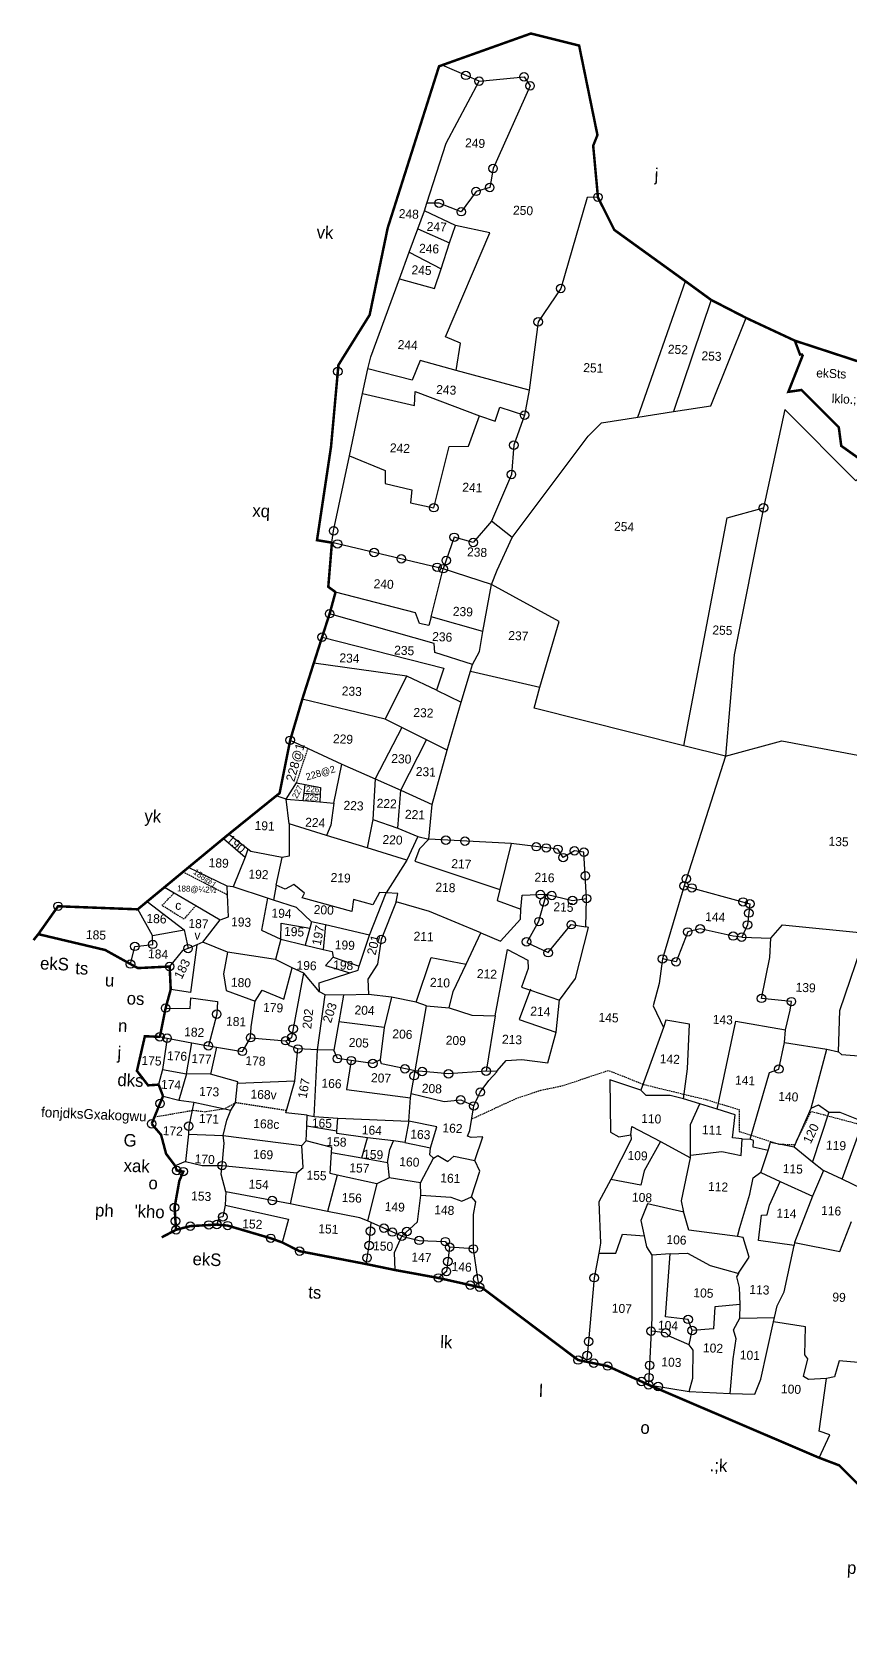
# Model space of a CAD drawing. Header units: feet. Extents: x 706 to 277341, y 6 to 2080556.
# Drawn here: x 275065 to 275887, y 2078920 to 2080542 of the extents above; entities that cross this region are included whole.
import ezdxf
from ezdxf.enums import TextEntityAlignment as Align

# ---------------------------------------------------------------- set-up
doc = ezdxf.new("R2010")
doc.units = ezdxf.units.FT
doc.header["$LTSCALE"] = 0.3
doc.header["$MEASUREMENT"] = 0
doc.linetypes.add('DASHED', pattern=[0.75, 0.5, -0.25])
doc.linetypes.add('DIVIDE', pattern=[1.25, 0.5, -0.25, 0, -0.25, 0, -0.25])
for name, color, linetype in [('LINE_FOOTPATH', 1, 'DASHED'), ('POLY_PARCEL', 6, 'Continuous'), ('POLY_SUBPARCEL', 6, 'DASHED'), ('SYM_STONE', 1, 'Continuous'), ('TEXT_MAPIN', 7, 'Continuous'), ('TEXT_MAPOUT', 7, 'Continuous'), ('TEXT_PARCEL', 7, 'Continuous'), ('V_BOUND_LINE', 7, 'Continuous'), ('V_DIVIDE_LINE', 7, 'DIVIDE')]:
    doc.layers.add(name, color=color, linetype=linetype)
doc.styles.add('TEXT_MAP', font='')
doc.styles.get('TEXT_MAP').set_extended_font_data('Kruti Dev 050')

# ---------------------------------------------------------------- blocks, each defined once
blk = doc.blocks.new('STONE')
blk.add_circle((0, 0), 0.851)
blk = doc.blocks.new('KSYB')
at = {"layer": 'LINE_FOOTPATH', "ltscale": 10, "flags": 128}
for points in [[(275486.1, 2079425.9), (275532.5, 2079447.7), (275556.9, 2079456), (275579.6, 2079460.9), (275626.5, 2079477), (275663.3, 2079462.7), (275728.6, 2079447.4), (275761.6, 2079437.6), (275761.7, 2079415.1), (275802.9, 2079402.4), (275819.3, 2079401.8), (275836.1, 2079436.3), (275882.7, 2079424.3), (275897.2, 2079417.3), (275915.2, 2079411.5), (275951.6, 2079409.3), (275979.9, 2079401.8), (276033.5, 2079398.7), (276056.8, 2079396.6), (276073.3, 2079389.4), (276080, 2079384), (276114.9, 2079380.6), (276135.6, 2079376.9), (276141.4, 2079370.2), (276166.1, 2079368), (276182.4, 2079363.5), (276198.3, 2079360.4), (276213.9, 2079359.8), (276231.9, 2079366.1), (276244.4, 2079358.7), (276281.4, 2079350.5), (276300.5, 2079341.2), (276321, 2079338.9)], [(275158.8, 2079425.4), (275198.6, 2079432.6), (275211.1, 2079431.2), (275230.7, 2079434.4), (275242.2, 2079440.6)]]:
    blk.add_lwpolyline(points, dxfattribs=at)
at = {"layer": 'POLY_PARCEL'}
for points in [[(275485.3, 2080495.8), (275447.2, 2080512.1)], [(275485.3, 2080495.8), (275531.6, 2080500.6), (275537.9, 2080491.4), (275500.4, 2080406), (275497.1, 2080386.3), (275483, 2080382.2), (275468, 2080361.1), (275445.1, 2080369.6), (275432.4, 2080369.7)], [(275432.4, 2080369.7), (275451.9, 2080431.8), (275485.3, 2080495.8)], [(275429.9, 2080361.8), (275432.4, 2080369.7)], [(275608.8, 2080377.1), (275597.8, 2080376.8), (275571.1, 2080282.8), (275548.1, 2080248.1), (275539.5, 2080177.5)], [(275423.3, 2080343.2), (275429.9, 2080361.8)], [(275462, 2080346.9), (275429.9, 2080361.8)], [(275414.6, 2080319.1), (275423.3, 2080343.2)], [(275423.3, 2080343.2), (275456.2, 2080329.1)], [(275463.8, 2080197.5), (275468.3, 2080225.6), (275452.8, 2080231.9), (275497.6, 2080339.7), (275462, 2080346.9)], [(275456.2, 2080329.1), (275462, 2080346.9)], [(275404.7, 2080291.3), (275414.6, 2080319.1)], [(275414.6, 2080319.1), (275447.6, 2080302.2)], [(275447.6, 2080302.2), (275456.2, 2080329.1)], [(275404.7, 2080291.3), (275441, 2080281.7), (275447.6, 2080302.2)], [(275372.7, 2080198.5), (275375.8, 2080210.8), (275404.7, 2080291.3)], [(275651.6, 2080150.7), (275699.7, 2080291.2)], [(275726.3, 2080272.2), (275688.4, 2080156.9)], [(275688.4, 2080156.9), (275727, 2080163), (275762.7, 2080253.8)], [(275463.8, 2080197.5), (275426.9, 2080207.4), (275418.8, 2080186.9), (275372.7, 2080198.5)], [(275367.5, 2080173), (275372.7, 2080198.5)], [(275539.5, 2080177.5), (275463.8, 2080197.5)], [(275354.5, 2080108.4), (275367.5, 2080173)], [(275367.5, 2080173), (275421.1, 2080161.1), (275421.9, 2080175.5), (275488.4, 2080150.9)], [(275539.5, 2080177.5), (275534.9, 2080151.8)], [(275488.4, 2080150.9), (275504.5, 2080145.3), (275509.2, 2080159.9), (275534.9, 2080151.8)], [(275651.6, 2080150.7), (275688.4, 2080156.9)], [(275891.6, 2080101.8), (275877.1, 2080086.9), (275803.4, 2080159.6), (275782, 2080058.2)], [(275354.5, 2080108.4), (275391.5, 2080093.7), (275391.7, 2080080.2), (275419.3, 2080074.1), (275417.9, 2080060.4), (275442.1, 2080055.7), (275457.5, 2080118.9), (275477.4, 2080119.3), (275488.4, 2080150.9)], [(275534.9, 2080151.8), (275524.1, 2080120.9), (275521.7, 2080090.5), (275501.7, 2080042.3)], [(275522.9, 2080025.5), (275600.7, 2080130.7), (275614.1, 2080144.4), (275651.6, 2080150.7)], [(275337.2, 2080018.9), (275338.9, 2080031.1), (275354.5, 2080108.4)], [(275701.6, 2079812.2), (275744.7, 2080047.7), (275782, 2080058.2)], [(275782, 2080058.2), (275753, 2079906.4), (275744.9, 2079802)], [(275501.7, 2080042.3), (275483, 2080020.2), (275463.3, 2080025.4), (275452.1, 2079992.9)], [(275522.9, 2080025.5), (275501.7, 2080042.3)], [(275502.1, 2079976.9), (275507.7, 2079991.9), (275522.9, 2080025.5)], [(275452.1, 2079992.9), (275337.2, 2080018.9)], [(275440.1, 2079943.3), (275452.1, 2079992.9)], [(275502.1, 2079976.9), (275452.1, 2079992.9)], [(275493.5, 2079928.4), (275502.1, 2079976.9)], [(275552.8, 2079871.5), (275572.3, 2079939.4), (275502.1, 2079976.9)], [(275440.1, 2079943.3), (275437.9, 2079934.1), (275428.3, 2079936.1), (275423.9, 2079947.1), (275341.3, 2079967.9)], [(275444.3, 2079906.3), (275443.4, 2079915.6), (275335.4, 2079945.6)], [(275493.5, 2079928.4), (275440.1, 2079943.3)], [(275327.8, 2079921.4), (275453.7, 2079890.2), (275446.2, 2079867.6)], [(275483.3, 2079894.4), (275490.4, 2079907.9), (275493.5, 2079928.4)], [(275483.3, 2079894.4), (275444.3, 2079906.3)], [(275415.5, 2079881.8), (275319.4, 2079894.4)], [(275471.7, 2079855.3), (275481.3, 2079887.5)], [(275481.3, 2079887.5), (275483.3, 2079894.4)], [(275481.3, 2079887.5), (275552.8, 2079871.5)], [(275393.5, 2079837.4), (275415.5, 2079881.8)], [(275446.2, 2079867.6), (275415.5, 2079881.8)], [(275701.6, 2079812.2), (275547.2, 2079849.7), (275552.8, 2079871.5)], [(275393.5, 2079837.4), (275307.9, 2079857.3)], [(275446.2, 2079867.6), (275471.7, 2079855.3)], [(275457.7, 2079805.9), (275471.7, 2079855.3)], [(275410.8, 2079828.7), (275393.5, 2079837.4)], [(275410.8, 2079828.7), (275383.7, 2079775.6)], [(275436.4, 2079816.2), (275410.8, 2079828.7)], [(275295.7, 2079814.8), (275314.2, 2079806.5)], [(275314.2, 2079806.5), (275349.2, 2079790.7)], [(275410.1, 2079764.1), (275436.4, 2079816.2)], [(275457.7, 2079805.9), (275436.4, 2079816.2)], [(275442.8, 2079749.8), (275457.7, 2079805.9)], [(275744.9, 2079802), (275701.6, 2079812.2)], [(275744.9, 2079802), (275802.6, 2079818.2), (275917.6, 2079797.2), (275950.5, 2079805.4)], [(275341.3, 2079750.3), (275349.2, 2079790.7)], [(275349.2, 2079790.7), (275383.7, 2079775.6)], [(275744.9, 2079802), (275744.9, 2079802), (275703.1, 2079667.9)], [(275292, 2079754.2), (275302.7, 2079771.1)], [(275302.7, 2079771.1), (275311.6, 2079769.4)], [(275383.7, 2079775.6), (275381.5, 2079733.8)], [(275383.7, 2079775.6), (275410.1, 2079764.1)], [(275292, 2079754.2), (275281.8, 2079757.4)], [(275292, 2079754.2), (275309.6, 2079752.8)], [(275295.2, 2079728.8), (275292, 2079754.2)], [(275309.6, 2079752.8), (275310.5, 2079760.4)], [(275310.5, 2079760.4), (275311.6, 2079769.4)], [(275310.5, 2079760.4), (275327.2, 2079759.5)], [(275311.6, 2079769.4), (275327.4, 2079766.3), (275327.2, 2079759.5)], [(275327.2, 2079759.5), (275326.9, 2079751.4)], [(275407.3, 2079724.9), (275410.1, 2079764.1)], [(275410.1, 2079764.1), (275442.8, 2079749.8)], [(275309.6, 2079752.8), (275326.9, 2079751.4)], [(275326.9, 2079751.4), (275341.3, 2079750.3)], [(275341.3, 2079750.3), (275338.4, 2079727.7), (275334, 2079717)], [(275439.5, 2079713.9), (275442.8, 2079749.8)], [(275295.2, 2079728.8), (275295.7, 2079695.2), (275288.4, 2079694)], [(275334, 2079717), (275295.2, 2079728.8)], [(275381.5, 2079733.8), (275375.8, 2079704.5)], [(275381.5, 2079733.8), (275407.3, 2079724.9)], [(275407.3, 2079724.9), (275428.2, 2079716.7)], [(275227.7, 2079713), (275250.1, 2079693.9)], [(275253, 2079702.3), (275233, 2079717.4)], [(275375.8, 2079704.5), (275334, 2079717)], [(275416.9, 2079692.1), (275375.8, 2079704.5)], [(275428.2, 2079716.7), (275416.9, 2079692.1)], [(275439.5, 2079713.9), (275430, 2079703.9), (275425.1, 2079691), (275513.2, 2079662.5)], [(275428.2, 2079716.7), (275439.5, 2079713.9)], [(275524.5, 2079710.2), (275439.5, 2079713.9)], [(275524.5, 2079710.2), (275513.2, 2079662.5)], [(275602.7, 2079653.9), (275599.6, 2079701.7), (275589.7, 2079703), (275578.1, 2079696), (275572.7, 2079704.5), (275524.5, 2079710.2)], [(275250.1, 2079693.9), (275238, 2079663.4)], [(275253, 2079702.3), (275250.1, 2079693.9)], [(275288.4, 2079694), (275256.1, 2079699.8), (275253, 2079702.3)], [(275282.4, 2079665.3), (275288.4, 2079694)], [(275416.9, 2079692.1), (275395.9, 2079658.3)], [(275232, 2079664), (275191.7, 2079682.8)], [(275167.4, 2079662.4), (275177.4, 2079656.6)], [(275177.4, 2079656.6), (275199.9, 2079643.6)], [(275225, 2079629), (275233.5, 2079632.3), (275232.4, 2079655)], [(275232.4, 2079655), (275232, 2079664)], [(275238, 2079663.4), (275232, 2079664)], [(275273.6, 2079651.9), (275238, 2079663.4)], [(275282.4, 2079665.3), (275279.8, 2079649.9)], [(275395.9, 2079658.3), (275389.1, 2079658.7), (275382.3, 2079645.8), (275362.4, 2079651.3), (275360.5, 2079638.8), (275309.4, 2079652.6), (275311.8, 2079657.2), (275300.6, 2079666), (275291.8, 2079661.1), (275282.4, 2079665.3)], [(275379.2, 2079614.6), (275395.9, 2079658.3)], [(275406.4, 2079649.1), (275407.8, 2079657.7), (275395.9, 2079658.3)], [(275513.2, 2079662.5), (275510.5, 2079651.2), (275535.1, 2079642.4)], [(275535.1, 2079642.4), (275536.3, 2079656.8), (275560.9, 2079658.1)], [(275560.9, 2079658.1), (275553.1, 2079629.8), (275541.5, 2079608.2), (275563.6, 2079598.1), (275587, 2079627.2), (275602, 2079624.9)], [(275560.9, 2079658.1), (275588.2, 2079651.8), (275602.7, 2079653.9)], [(275602, 2079624.9), (275602.7, 2079653.9)], [(275703.1, 2079667.9), (275697.6, 2079648.3), (275681.4, 2079592.3)], [(275703.1, 2079667.9), (275771, 2079649.8), (275768.9, 2079628), (275762.9, 2079615.4)], [(275155.2, 2079612.3), (275139.8, 2079639.3)], [(275149.6, 2079647.5), (275187.9, 2079618.4)], [(275199.9, 2079643.6), (275225, 2079629)], [(275273.6, 2079651.9), (275267.7, 2079618.9), (275287.6, 2079609.5)], [(275279.8, 2079649.9), (275273.6, 2079651.9)], [(275319.3, 2079627.9), (275303.5, 2079642.5), (275279.8, 2079649.9)], [(275406.4, 2079649.1), (275391.3, 2079610.2), (275387.5, 2079584.7), (275377.6, 2079569.2), (275378.5, 2079553.3)], [(275493.8, 2079617.8), (275440.8, 2079639.2), (275406.4, 2079649.1)], [(275493.8, 2079617.8), (275514.1, 2079609.5), (275534.7, 2079632.3), (275535.1, 2079642.4)], [(275207.3, 2079605.8), (275225, 2079629)], [(275287.6, 2079609.5), (275288, 2079626.2), (275317.5, 2079621.1)], [(275317.5, 2079621.1), (275312.9, 2079603.6)], [(275319.3, 2079627.9), (275317.5, 2079621.1)], [(275333.6, 2079624.7), (275319.3, 2079627.9)], [(275333.6, 2079624.7), (275331.4, 2079599.3)], [(275379.2, 2079614.6), (275333.6, 2079624.7)], [(275575.4, 2079548.9), (275591.7, 2079571.5), (275605, 2079624.3), (275602, 2079624.9)], [(275754.1, 2079616.5), (275720, 2079623.6), (275707.2, 2079620.3), (275695.4, 2079589.4), (275681.4, 2079592.3)], [(275793, 2079614.6), (275793, 2079614.6), (275804.9, 2079628.4), (275891.1, 2079620.4)], [(275863.6, 2079497.9), (275864.7, 2079540.4), (275891.1, 2079620.4)], [(275132.8, 2079582.8), (275137.1, 2079601.1), (275155.6, 2079603.3), (275155.2, 2079612.3)], [(275155.2, 2079612.3), (275187.9, 2079618.4)], [(275201.2, 2079603.3), (275194.9, 2079553.8), (275174.5, 2079557)], [(275187.9, 2079618.4), (275192, 2079599.2)], [(275201.2, 2079603.3), (275192, 2079599.2)], [(275207.3, 2079605.8), (275201.2, 2079603.3)], [(275232.6, 2079595.8), (275207.3, 2079605.8)], [(275287.6, 2079609.5), (275282.2, 2079588.7)], [(275287.6, 2079609.5), (275312.9, 2079603.6)], [(275312.9, 2079603.6), (275331.4, 2079599.3)], [(275368.8, 2079582.3), (275379.2, 2079614.6)], [(275479, 2079585.5), (275493.8, 2079617.8)], [(275762.9, 2079615.4), (275754.1, 2079616.5)], [(275762.9, 2079615.4), (275793, 2079614.6)], [(275809, 2079520.3), (275813.6, 2079540.6), (275814.7, 2079549.3), (275783.9, 2079552.4), (275792, 2079594.6), (275793, 2079614.6)], [(275192, 2079599.2), (275186.4, 2079597.2), (275173.2, 2079580.6)], [(275232.6, 2079595.8), (275228.9, 2079573.6), (275231.7, 2079556.4), (275261.7, 2079545.5)], [(275282.2, 2079588.7), (275232.6, 2079595.8)], [(275299.7, 2079580.2), (275282.2, 2079588.7)], [(275331.4, 2079599.3), (275340.7, 2079597.4), (275341.6, 2079591.6)], [(275341.6, 2079591.6), (275334, 2079582.8), (275359.2, 2079575.6)], [(275341.6, 2079591.6), (275368.8, 2079582.3)], [(275427.8, 2079545.8), (275442.7, 2079591.8), (275479, 2079585.5)], [(275509.2, 2079532.3), (275521.4, 2079600.9), (275542.7, 2079590.1), (275542.8, 2079581.4), (275536.3, 2079562.1), (275545.7, 2079559.2)], [(275681.4, 2079592.3), (275678.3, 2079566.9), (275672.3, 2079543.8), (275683.1, 2079521.7)], [(275261.7, 2079545.5), (275268.9, 2079557), (275291.3, 2079547.9), (275299.7, 2079580.2)], [(275293.5, 2079505), (275299.8, 2079508.3), (275311.5, 2079574.9)], [(275311.5, 2079574.9), (275299.7, 2079580.2)], [(275327.9, 2079555.5), (275311.5, 2079574.9)], [(275327.9, 2079555.5), (275327.7, 2079565.1), (275359.2, 2079575.6)], [(275359.2, 2079575.6), (275367.5, 2079578.2), (275368.8, 2079582.3)], [(275461.8, 2079540.1), (275465.7, 2079557.1), (275479, 2079585.5)], [(275333.8, 2079552.5), (275327.9, 2079555.5)], [(275545.5, 2079560), (275534.2, 2079528.7), (275571.9, 2079516.1)], [(275545.7, 2079559.2), (275575.4, 2079548.9)], [(275169.4, 2079537.7), (275194.6, 2079537.3), (275195.4, 2079548.6), (275222.9, 2079544.8), (275222.1, 2079531.8), (275213.8, 2079499.1)], [(275257.3, 2079507.8), (275257.7, 2079519.1), (275261.7, 2079545.5)], [(275326.3, 2079496), (275333.8, 2079552.5)], [(275352.8, 2079552.3), (275333.8, 2079552.5)], [(275352.8, 2079552.3), (275348.2, 2079524.8)], [(275378.5, 2079553.3), (275352.8, 2079552.3)], [(275402.4, 2079550.6), (275378.5, 2079553.3)], [(275402.4, 2079550.6), (275395, 2079519.3)], [(275427.8, 2079545.8), (275402.4, 2079550.6)], [(275427.1, 2079474.9), (275438.4, 2079542)], [(275438.4, 2079542), (275427.8, 2079545.8)], [(275438.4, 2079542), (275461.8, 2079540.1)], [(275461.8, 2079540.1), (275485.1, 2079532.8), (275509.2, 2079532.3)], [(275572.3, 2079516), (275575.6, 2079549.4)], [(275348.2, 2079524.8), (275343.2, 2079495.8)], [(275395, 2079519.3), (275348.2, 2079524.8)], [(275509.2, 2079532.3), (275500.5, 2079475.2)], [(275683.1, 2079521.7), (275660, 2079456.7)], [(275704.2, 2079448.4), (275708.1, 2079479.2), (275709.8, 2079525.4), (275685.4, 2079529.1), (275683.1, 2079521.7)], [(275739, 2079437.8), (275757.4, 2079528.8), (275809, 2079520.3)], [(275807.8, 2079507), (275809, 2079520.3)], [(275163.7, 2079508), (275171.1, 2079506.7)], [(275171.1, 2079506.7), (275166.7, 2079474.5)], [(275171.1, 2079506.7), (275196.8, 2079502.1)], [(275222.1, 2079497.8), (275248.9, 2079493.7), (275257.3, 2079507.8)], [(275257.3, 2079507.8), (275293.5, 2079505)], [(275297.5, 2079499.7), (275293.5, 2079505), (275293.5, 2079505)], [(275395, 2079519.3), (275391.2, 2079486.1)], [(275511.9, 2079475.7), (275521.1, 2079486.2), (275537.3, 2079487.4), (275564, 2079484.2), (275572.3, 2079516)], [(275773.4, 2079407.2), (275792.6, 2079476.2), (275802.2, 2079479.7), (275807.8, 2079507)], [(275807.8, 2079507), (275851.5, 2079500.5)], [(275191.6, 2079469.9), (275196.8, 2079502.1)], [(275196.8, 2079502.1), (275213.8, 2079499.1)], [(275213.8, 2079499.1), (275222.1, 2079497.8)], [(275222.1, 2079497.8), (275216.2, 2079469.8)], [(275306.2, 2079496.6), (275297.5, 2079499.7)], [(275303.3, 2079463.5), (275306.2, 2079496.6)], [(275326.3, 2079496), (275306.2, 2079496.6)], [(275323.5, 2079427.1), (275326.3, 2079496)], [(275343.2, 2079495.8), (275326.3, 2079496)], [(275361.3, 2079485), (275346.9, 2079486.9), (275343.2, 2079495.8)], [(275835.8, 2079439.7), (275851.5, 2079500.5)], [(275851.5, 2079500.5), (275863.6, 2079497.9)], [(275863.6, 2079497.9), (275866.7, 2079495.3), (275898.6, 2079493.1)], [(275166.7, 2079474.5), (275162.8, 2079458.7)], [(275166.7, 2079474.5), (275191.6, 2079469.9)], [(275361.3, 2079485), (275356.5, 2079455.3), (275422.8, 2079447.1)], [(275391.2, 2079486.1), (275383.5, 2079482.2), (275361.3, 2079485)], [(275427.1, 2079474.9), (275392.5, 2079481.9), (275391.2, 2079486.1)], [(275423.4, 2079451.5), (275427.1, 2079474.9)], [(275500.5, 2079475.2), (275461.6, 2079472.2), (275427.1, 2079474.9)], [(275488.1, 2079439.2), (275494.6, 2079453.6), (275503.4, 2079465.6), (275511.7, 2079475.1)], [(275511.7, 2079475.1), (275500.5, 2079475.2)], [(275191.6, 2079469.9), (275183.8, 2079442.9)], [(275216.2, 2079469.8), (275191.6, 2079469.9)], [(275244.2, 2079460.5), (275244.4, 2079462.3), (275216.2, 2079469.8)], [(275242.2, 2079440.6), (275244.2, 2079460.5)], [(275303.3, 2079463.5), (275244.2, 2079460.5)], [(275294.8, 2079432.9), (275303.3, 2079463.5)], [(275660, 2079456.7), (275628, 2079467.2), (275629.1, 2079413.4), (275637.9, 2079408.5), (275650.3, 2079410.6)], [(275704.2, 2079448.4), (275690.3, 2079451.7), (275665.6, 2079451.3), (275660, 2079456.7)], [(275167.4, 2079446.9), (275183.8, 2079442.9)], [(275183.8, 2079442.9), (275199.2, 2079441)], [(275199.2, 2079441), (275194.1, 2079416.2), (275193.9, 2079408)], [(275199.2, 2079441), (275237.3, 2079433)], [(275237.3, 2079433), (275242.2, 2079440.6)], [(275421, 2079423.1), (275422.8, 2079447.1)], [(275422.8, 2079447.1), (275423.4, 2079451.5)], [(275423.4, 2079451.5), (275457.4, 2079443.7), (275474.4, 2079445.5), (275488.1, 2079439.2)], [(275489.4, 2079383.1), (275497.4, 2079407.5), (275485.5, 2079406.7), (275481.6, 2079408.1), (275484.2, 2079413.8), (275488.1, 2079439.2)], [(275721.2, 2079443.3), (275704.2, 2079448.4)], [(275711.8, 2079390.1), (275711.5, 2079421.7), (275721.2, 2079443.3)], [(275739, 2079437.8), (275721.2, 2079443.3)], [(275765, 2079407.5), (275755.2, 2079408.3), (275757.7, 2079432.1), (275739, 2079437.8)], [(275818.7, 2079399.5), (275835.8, 2079439.7)], [(275835.8, 2079439.7), (275843.5, 2079443), (275854.1, 2079435.5)], [(275229.7, 2079406.8), (275233.4, 2079422.7), (275237.3, 2079433)], [(275316.3, 2079428.4), (275294.1, 2079430.5), (275294.8, 2079432.9)], [(275315.9, 2079417.2), (275316.3, 2079428.4)], [(275316.3, 2079428.4), (275323.5, 2079427.1)], [(275323.5, 2079427.1), (275347.7, 2079425.7)], [(275347, 2079412.2), (275347.7, 2079425.7)], [(275347.7, 2079425.7), (275421, 2079423.1)], [(275421, 2079423.1), (275417.2, 2079401.1)], [(275443.5, 2079395.7), (275450.1, 2079417.5), (275421, 2079423.1)], [(275854.1, 2079435.5), (275837.7, 2079384.4)], [(275854.1, 2079435.5), (275865.5, 2079435.6), (275889.5, 2079426.3)], [(275868.3, 2079366.5), (275889.5, 2079426.3)], [(275193.9, 2079408), (275191, 2079379.8)], [(275193.9, 2079408), (275229.7, 2079406.8)], [(275228.8, 2079375.7), (275231, 2079398.9), (275229.7, 2079406.8)], [(275229.7, 2079406.8), (275311, 2079397.1)], [(275315.3, 2079402), (275315.9, 2079417.2)], [(275347, 2079412.2), (275315.9, 2079417.2)], [(275378.5, 2079405.6), (275346.8, 2079409.6), (275347, 2079412.2)], [(275373, 2079384.9), (275378.5, 2079405.6)], [(275405.3, 2079402.5), (275378.5, 2079405.6)], [(275650.6, 2079406), (275629.8, 2079364.5)], [(275680.7, 2079404.1), (275664.3, 2079373.8), (275660.8, 2079359), (275629.8, 2079364.5)], [(275650.3, 2079410.6), (275651, 2079419.4), (275680.7, 2079404.1)], [(275650.3, 2079410.6), (275650.6, 2079406)], [(275680.7, 2079404.1), (275711.8, 2079387.3)], [(275711.8, 2079390.1), (275744, 2079394.1), (275764, 2079390.4), (275765, 2079407.5)], [(275765, 2079407.5), (275773.4, 2079407.2)], [(275791.8, 2079395.8), (275776.4, 2079398.8), (275776.7, 2079405.8), (275773.4, 2079407.2)], [(275791.8, 2079395.8), (275794.2, 2079404.2), (275818.7, 2079399.5)], [(275305.9, 2079368.7), (275312.6, 2079374.3), (275311, 2079397.1)], [(275311, 2079397.1), (275315.3, 2079402)], [(275341.5, 2079390.2), (275341.8, 2079395.3), (275315.3, 2079402)], [(275347.5, 2079366.8), (275340.3, 2079368.3), (275341.5, 2079390.2)], [(275341.5, 2079390.2), (275373, 2079384.9)], [(275399.5, 2079380.4), (275401.6, 2079393.5), (275405.3, 2079402.5)], [(275417.2, 2079401.1), (275405.3, 2079402.5)], [(275417.2, 2079401.1), (275443.5, 2079395.7)], [(275446.8, 2079385.2), (275443.2, 2079388.6), (275443.5, 2079395.7)], [(275446.8, 2079385.2), (275451.4, 2079387.8), (275461.6, 2079381.9), (275467.9, 2079387.2), (275489.4, 2079383.1)], [(275705.3, 2079331.4), (275703, 2079343.1), (275711.8, 2079387.3)], [(275711.8, 2079387.3), (275711.8, 2079390.1)], [(275784.7, 2079372.8), (275791.8, 2079395.8)], [(275818.7, 2079399.5), (275837.7, 2079384.4)], [(275191, 2079379.8), (275180.5, 2079375.1)], [(275191, 2079379.8), (275208.2, 2079375.8), (275228.8, 2079375.7)], [(275232.8, 2079348.7), (275228, 2079366.9), (275228.8, 2079375.7)], [(275228.8, 2079375.7), (275305.9, 2079368.7)], [(275373, 2079384.9), (275399.5, 2079380.4)], [(275399.5, 2079380.4), (275401.2, 2079364.3)], [(275433.5, 2079359.4), (275446.8, 2079385.2)], [(275486.3, 2079345.4), (275494.8, 2079372.1), (275489.4, 2079383.1)], [(275760.9, 2079306.6), (275763.4, 2079315.9), (275773.4, 2079350.4), (275776.8, 2079367.2), (275784.4, 2079373.3)], [(275784.7, 2079372.8), (275804.4, 2079363.6)], [(275837.7, 2079384.4), (275849, 2079375.5)], [(275849, 2079375.5), (275837.9, 2079349)], [(275868.3, 2079366.5), (275849, 2079375.5)], [(275305.9, 2079368.7), (275299.4, 2079336.8)], [(275347.5, 2079366.8), (275338, 2079329.2)], [(275388.5, 2079358.1), (275347.5, 2079366.8)], [(275388.5, 2079358.1), (275379.1, 2079320)], [(275401.2, 2079364.3), (275388.5, 2079358.1)], [(275433.5, 2079359.4), (275401.2, 2079364.3)], [(275434, 2079346.7), (275433.5, 2079359.4)], [(275629.8, 2079364.5), (275617.7, 2079341.2), (275619.7, 2079298.7), (275618, 2079288.5)], [(275819.6, 2079297.8), (275782.6, 2079302.9), (275785.7, 2079328.8), (275791.5, 2079329.3), (275793.6, 2079339.4), (275804.4, 2079363.6)], [(275804.4, 2079363.6), (275837.9, 2079349)], [(275889.1, 2079356.9), (275868.3, 2079366.5)], [(275232.8, 2079348.7), (275232.2, 2079334.8)], [(275299.4, 2079336.8), (275232.8, 2079348.7)], [(275414.8, 2079304.3), (275430.8, 2079319.2), (275434, 2079346.7)], [(275434, 2079346.7), (275464.9, 2079345), (275476.4, 2079341), (275486.3, 2079345.4)], [(275488.7, 2079291.8), (275488.7, 2079327.4), (275491, 2079340.5), (275486.3, 2079345.4)], [(275705.3, 2079331.4), (275668, 2079339.7), (275661, 2079322.5), (275664.6, 2079306.5)], [(275837.9, 2079349), (275819.9, 2079301)], [(275226, 2079322.3), (275224, 2079314.9)], [(275232.2, 2079334.8), (275230.1, 2079322.9), (275226, 2079322.3)], [(275232.2, 2079334.8), (275297.8, 2079321), (275291.5, 2079297)], [(275338, 2079329.2), (275299.4, 2079336.8)], [(275379.1, 2079320), (275371.3, 2079323.1), (275338, 2079329.2)], [(275760.9, 2079306.6), (275710.8, 2079312.7), (275705, 2079331.9)], [(275819.9, 2079301), (275866.5, 2079292.1), (275878.4, 2079323.2)], [(275378.1, 2079275.4), (275381.2, 2079294.6), (275383.1, 2079318.3)], [(275383.1, 2079318.3), (275379.1, 2079320)], [(275414.8, 2079304.3), (275383.1, 2079318.3)], [(275408.3, 2079269.4), (275407.4, 2079287.5), (275414.8, 2079304.3)], [(275414.8, 2079304.3), (275432.7, 2079300.2), (275459.7, 2079299.1), (275464.2, 2079293.4)], [(275618, 2079288.5), (275635.7, 2079288.6), (275642.2, 2079308.2), (275664.6, 2079306.5)], [(275664.6, 2079306.5), (275667.1, 2079295.2), (275672.9, 2079286.8)], [(275762.3, 2079269), (275773.1, 2079285.5), (275766.8, 2079305.9), (275760.9, 2079306.6)], [(275464.2, 2079293.4), (275461, 2079268.4), (275452.9, 2079261.6)], [(275488.7, 2079291.8), (275464.2, 2079293.4)], [(275495.4, 2079252.4), (275493.6, 2079261), (275488.7, 2079291.8)], [(275618, 2079288.5), (275613.5, 2079263.1), (275608.3, 2079197.3), (275606.2, 2079176.4)], [(275691.6, 2079288.2), (275672.9, 2079286.8)], [(275714.9, 2079209.4), (275710.7, 2079220.9), (275687.2, 2079223.2), (275691.6, 2079288.2)], [(275691.6, 2079288.2), (275709.7, 2079289), (275733.1, 2079276.6), (275762.6, 2079268.5)], [(275799.8, 2079223.4), (275802.5, 2079235.5), (275809.7, 2079250.1), (275819.6, 2079297.8)], [(275819.9, 2079301), (275819.6, 2079297.8)], [(275672.9, 2079286.8), (275673.4, 2079221.9), (275672.6, 2079208.5)], [(275764.1, 2079236.7), (275763.4, 2079254.1), (275760.5, 2079265.2), (275762.6, 2079268.5)], [(275764.1, 2079236.7), (275738, 2079234), (275736.9, 2079211.5), (275714.9, 2079209.4)], [(275754.7, 2079144.7), (275757.5, 2079180.5), (275760.4, 2079201.2), (275757.6, 2079210.4), (275764.1, 2079222.4)], [(275764.1, 2079222.4), (275764.1, 2079236.7)], [(275764.1, 2079222.4), (275799.8, 2079223.4)], [(275798.9, 2079219), (275799.8, 2079223.4)], [(275672.6, 2079208.5), (275671.4, 2079173.2), (275670.5, 2079153.1)], [(275691.4, 2079203.3), (275687.9, 2079206.8), (275672.6, 2079208.5)], [(275712.1, 2079194.8), (275714.9, 2079209.4)], [(275754.7, 2079144.7), (275780, 2079144.2), (275786.2, 2079159.7), (275798.9, 2079219)], [(275853.8, 2079161), (275835.5, 2079159.9), (275830.1, 2079162.8), (275834.5, 2079181), (275831.5, 2079185.2), (275831.9, 2079214.2), (275798.9, 2079219)], [(275712.1, 2079194.8), (275691.4, 2079203.3)], [(275712.3, 2079146.4), (275715.9, 2079160.3), (275716.3, 2079189.3), (275712.1, 2079194.8)], [(275902.4, 2079176.4), (275866.9, 2079179.3), (275862.2, 2079162.8), (275853.8, 2079161)], [(275846.8, 2079079.3), (275857.8, 2079102.8), (275846.9, 2079106.6), (275853.8, 2079161)], [(275670.5, 2079153.1), (275712.3, 2079146.4)], [(275712.3, 2079146.4), (275754.7, 2079144.7)]]:
    blk.add_lwpolyline(points, dxfattribs=at)
at = {"layer": 'POLY_SUBPARCEL', "ltscale": 10, "flags": 128}
for points in [[(275302.7, 2079771.1), (275314.2, 2079806.5)], [(275186.2, 2079678.2), (275232.4, 2079655)], [(275199.9, 2079643.6), (275187.5, 2079629.6), (275164.9, 2079643.4), (275177.4, 2079656.6)], [(275294.8, 2079432.9), (275242.2, 2079440.6)]]:
    blk.add_lwpolyline(points, dxfattribs=at)
at = {"layer": 'V_BOUND_LINE', "const_width": 2.58}
for points in [[(275447.2, 2080512.1), (275538.4, 2080545.4), (275588.2, 2080533.3), (275607.8, 2080441.2), (275603.5, 2080430.2), (275608.8, 2080377.1)], [(275337.2, 2080018.9), (275321.8, 2080021.3), (275335.5, 2080117.7), (275342.5, 2080202.1), (275374.3, 2080254), (275392.2, 2080343.7), (275443.9, 2080510.9), (275447.2, 2080512.1)], [(275608.8, 2080377.1), (275625.9, 2080343.6), (275699.7, 2080291.2)], [(275699.7, 2080291.2), (275699.9, 2080291.1), (275726.3, 2080272.2)], [(275726.3, 2080272.2), (275762.7, 2080253.8)], [(275762.7, 2080253.8), (275813, 2080230.8)], [(275813, 2080230.8), (275933.2, 2080192.5), (275958.9, 2080193.1), (276042.8, 2080189)], [(275821.6, 2080216.6), (275818.5, 2080216.5), (275813, 2080230.8)], [(275891.6, 2080101.8), (275861.7, 2080122.7), (275859, 2080141.9), (275820.3, 2080180), (275806.7, 2080178), (275821.6, 2080216.6)], [(275341.3, 2079967.9), (275333.8, 2079973.3), (275337.2, 2080018.9)], [(275335.4, 2079945.6), (275341.3, 2079967.9)], [(275327.8, 2079921.4), (275335.4, 2079945.6)], [(275319.4, 2079894.4), (275327.8, 2079921.4)], [(275307.9, 2079857.3), (275319.4, 2079894.4)], [(275295.7, 2079814.8), (275307.9, 2079857.3)], [(275281.8, 2079757.4), (275285.2, 2079760.1), (275295.7, 2079814.8)], [(275233, 2079717.4), (275281.8, 2079757.4)], [(275191.7, 2079682.8), (275227.7, 2079713)], [(275227.7, 2079713), (275233, 2079717.4)], [(275167.4, 2079662.4), (275186.2, 2079678.2)], [(275186.2, 2079678.2), (275191.7, 2079682.8)], [(275149.6, 2079647.5), (275167.4, 2079662.4)], [(275037.5, 2079612.9), (275057.6, 2079641.8), (275139.8, 2079639.3)], [(275139.8, 2079639.3), (275149.6, 2079647.5)], [(275132.8, 2079582.8), (275106.6, 2079597.1), (275037.5, 2079612.9)], [(275173.2, 2079580.6), (275140.5, 2079578.7), (275132.8, 2079582.8)], [(275174.5, 2079557), (275173.2, 2079580.6)], [(275169.4, 2079537.7), (275174.5, 2079557)], [(275163.7, 2079508), (275169.4, 2079537.7)], [(275162.8, 2079458.7), (275151.9, 2079457.9), (275140.3, 2079472.7), (275148.2, 2079508.5), (275163.7, 2079508)], [(275167.4, 2079446.9), (275162.8, 2079458.7)], [(275155.9, 2079418.2), (275167.4, 2079446.9)], [(275180.5, 2079375.1), (275171, 2079387.5), (275165.7, 2079407), (275155.9, 2079418.2)], [(275224, 2079314.9), (275196.6, 2079313.1), (275181.9, 2079309.2), (275180.2, 2079332.3), (275184.9, 2079359.7), (275188.9, 2079369.2), (275182.1, 2079370.4), (275180.5, 2079375.1)], [(275291.5, 2079297), (275279.6, 2079301.2), (275235.1, 2079313.9), (275224, 2079314.9)], [(275378.1, 2079275.4), (275309.5, 2079288.1), (275291.5, 2079297)], [(275408.3, 2079269.4), (275378.1, 2079275.4)], [(275452.9, 2079261.6), (275408.3, 2079269.4)], [(275495.4, 2079252.4), (275452.9, 2079261.6)], [(275606.2, 2079176.4), (275597.6, 2079178.1), (275497.9, 2079251.9), (275495.4, 2079252.4)], [(275670.5, 2079153.1), (275628.1, 2079172.1), (275606.2, 2079176.4)], [(275846.8, 2079079.3), (275670.5, 2079153.1)], [(276058.9, 2078888.4), (276041.1, 2078903.4), (275958, 2078982.5), (275867.6, 2079071.6), (275846.8, 2079079.3)]]:
    blk.add_lwpolyline(points, dxfattribs=at)
at = {"layer": 'V_DIVIDE_LINE', "ltscale": 10, "const_width": 2.58, "flags": 128}
for points in [[(275037.5, 2079612.9), (275032.6, 2079606.7)], [(275181.9, 2079309.2), (275167.2, 2079301.3)]]:
    blk.add_lwpolyline(points, dxfattribs=at)
at = {"layer": 'SYM_STONE', "xscale": 5.151780583914045, "yscale": 5.151780583914045, "zscale": 5.151780583914045, "rotation": 358.0020357429324}
for p in [(275471.6, 2080501.7), (275531.6, 2080500.6), (275485.3, 2080495.8), (275537.9, 2080491.4), (275500.4, 2080406), (275483, 2080382.2), (275497.1, 2080386.3), (275445.1, 2080369.6), (275608.8, 2080377.1), (275468, 2080361.1), (275571.1, 2080282.8), (275548.1, 2080248.1), (275341.9, 2080195.5), (275534.9, 2080151.8), (275524.1, 2080120.9), (275521.7, 2080090.5), (275442.1, 2080055.7), (275782, 2080058.2), (275338.9, 2080031.1), (275342.9, 2080017.6), (275463.3, 2080025.4), (275483, 2080020.2), (275380.9, 2080009), (275408.9, 2080002.7), (275455.3, 2080001.4), (275445.8, 2079994.3), (275452.1, 2079992.9), (275335.4, 2079945.6), (275327.8, 2079921.4), (275295.7, 2079814.8), (275457.1, 2079713.1), (275476.8, 2079712.1), (275550.4, 2079707), (275560.7, 2079705.8), (275572.7, 2079704.5), (275589.7, 2079703), (275599.6, 2079701.7), (275578.1, 2079696), (275601.2, 2079677.4), (275703.1, 2079667.9), (275705.3, 2079675), (275711.2, 2079665.7), (275555, 2079657.8), (275558.7, 2079650.2), (275566.7, 2079656.9), (275588.2, 2079651.8), (275602.7, 2079653.9), (275764, 2079651.7), (275771, 2079649.8), (275057.6, 2079641.8), (275770.1, 2079640.3), (275553.7, 2079629.8), (275587.1, 2079626.9), (275707.2, 2079620.3), (275720, 2079623.6), (275754.1, 2079616.5), (275762.9, 2079615.4), (275768.9, 2079628), (275137.1, 2079601.1), (275155.6, 2079603.3), (275192, 2079599.2), (275391.3, 2079610.2), (275541, 2079608.8), (275132.8, 2079582.8), (275563.4, 2079597.8), (275681.4, 2079592.3), (275695.4, 2079589.4), (275173.2, 2079580.6), (275783.9, 2079552.4), (275814.7, 2079549.3), (275169.4, 2079537.7), (275222.1, 2079531.8), (275301.1, 2079517.2), (275163.7, 2079508), (275171.1, 2079506.7), (275213.8, 2079499.1), (275257.3, 2079507.8), (275293.5, 2079505), (275299.8, 2079508.3), (275248.9, 2079493.7), (275306.2, 2079496.6), (275346.9, 2079486.9), (275361.3, 2079485), (275383.5, 2079482.2), (275416.7, 2079477), (275426.3, 2079469.9), (275434.6, 2079474.3), (275461.6, 2079472.2), (275500.5, 2079475.2), (275802.2, 2079479.7), (275494.6, 2079453.6), (275164.4, 2079439.3), (275474.4, 2079445.5), (275488.1, 2079439.2), (275155.9, 2079418.2), (275194.1, 2079416.2), (275182.1, 2079370.4), (275188.9, 2079369.2), (275228.8, 2079375.7), (275280.9, 2079340.1), (275180.2, 2079332.3), (275181.3, 2079318), (275230.1, 2079322.9), (275181.9, 2079309.2), (275196.6, 2079313.1), (275215.7, 2079314.4), (275224, 2079314.9), (275235.1, 2079313.9), (275279.6, 2079301.2), (275382.4, 2079309.3), (275396.3, 2079312.5), (275405, 2079308.6), (275414.8, 2079304.3), (275420, 2079309.2), (275432.7, 2079300.2), (275309.5, 2079288.1), (275381.2, 2079294.6), (275459.7, 2079299.1), (275464.2, 2079293.4), (275488.7, 2079291.8), (275379.1, 2079281.7), (275461, 2079268.4), (275462.4, 2079278.7), (275452.9, 2079261.6), (275485.8, 2079254.4), (275493.6, 2079261), (275495.4, 2079252.4), (275613.5, 2079263.1), (275710.7, 2079220.9), (275672.6, 2079208.5), (275687.9, 2079206.8), (275714.9, 2079209.4), (275606.8, 2079182.9), (275608.3, 2079197.3), (275597.6, 2079178.1), (275613.7, 2079175), (275628.1, 2079172.1), (275671.4, 2079173.2), (275663.1, 2079156.4), (275670.5, 2079153.1), (275670.8, 2079160.5), (275680.4, 2079151.4)]:
    blk.add_blockref('STONE', p, dxfattribs=at)
at = {"layer": 'TEXT_MAPIN', "style": 'TEXT_MAP'}
for s, p in [('ekSts', (275835.2, 2080193.2)), ('lklo.;kph', (275851.4, 2080166.8))]:
    blk.add_text(s, height=9.27, rotation=358.002, dxfattribs=at).set_placement(p)
for s, p in [('c', (275181.6, 2079643.7)), ('v', (275201.6, 2079613.2))]:
    blk.add_text(s, height=9.27, rotation=358.002, dxfattribs=at).set_placement(p, align=Align.MIDDLE)
at = {"layer": 'TEXT_MAPOUT', "style": 'TEXT_MAP'}
for s, height, p in [('j', 12.9, (275666.9, 2080394.6)), ('vk', 12.88, (275318.8, 2080332.5)), ('xq', 12.88, (275254.7, 2080045)), ('yk', 12.88, (275145.8, 2079729.3)), ('ekS', 12.88, (275039.4, 2079576.6)), ('ts', 12.88, (275075.7, 2079571.9)), ('u', 12.9, (275106.4, 2079559.7)), ('os', 12.88, (275129, 2079541.2)), ('n', 12.9, (275120.3, 2079512.9)), ('j', 12.9, (275119.9, 2079485)), ('dks', 12.88, (275120.1, 2079457.1)), ('fonjdksGxakogwu', 10.304, (275041.7, 2079424.4)), ('G', 12.9, (275126.9, 2079394.9)), ('xak', 12.88, (275127.2, 2079368.8)), ('o', 12.9, (275152.9, 2079350.9)), ('ph', 12.88, (275098.1, 2079322.5)), ("'kho", 12.88, (275138.7, 2079321.9)), ('ekS', 12.88, (275199, 2079273)), ('ts', 12.88, (275318.6, 2079239.6)), ('lk', 12.88, (275455.1, 2079189.4)), ('l', 12.9, (275557.4, 2079139.8)), ('o', 12.9, (275662.2, 2079102.7)), ('.;k', 12.88, (275733.9, 2079064.4)), ('ph', 12.88, (275876.4, 2078959.9))]:
    blk.add_text(s, height=height, rotation=358.002, dxfattribs=at).set_placement(p)
at = {"layer": 'TEXT_PARCEL', "style": 'TEXT_MAP'}
for s, height, rotation, p in [('249', 9.27, 358.002, (275481.7, 2080431.9)), ('248', 9.27, 358.002, (275413.9, 2080358.4)), ('250', 9.27, 358.002, (275531.7, 2080362.9)), ('247', 9.27, 358.002, (275442.8, 2080345.5)), ('246', 9.27, 358.002, (275435.1, 2080322.8)), ('245', 9.27, 358.002, (275427.5, 2080300.5)), ('244', 9.27, 358.002, (275413.8, 2080223.4)), ('252', 9.27, 358.002, (275692.5, 2080220.8)), ('253', 9.27, 358.002, (275727.2, 2080214.2)), ('251', 9.27, 358.002, (275605.4, 2080201.1)), ('243', 9.27, 358.002, (275453.9, 2080177.3)), ('242', 9.27, 358.002, (275406.6, 2080116.9)), ('241', 9.27, 358.002, (275481.6, 2080076.9)), ('254', 9.27, 358.002, (275638.4, 2080037.7)), ('238', 9.27, 358.002, (275487, 2080010.2)), ('240', 9.27, 358.002, (275390.9, 2079976.6)), ('239', 9.27, 358.002, (275472.8, 2079948.8)), ('255', 9.27, 358.002, (275740.6, 2079931.6)), ('236', 9.27, 358.002, (275451.7, 2079922.6)), ('237', 9.27, 358.002, (275530.2, 2079924.3)), ('234', 9.27, 358.002, (275356.2, 2079899.9)), ('235', 9.27, 358.002, (275412.6, 2079908.3)), ('233', 9.27, 358.002, (275358.9, 2079865.8)), ('232', 9.27, 358.002, (275432.9, 2079844.2)), ('229', 9.27, 358.002, (275350.2, 2079816.5)), ('228@1', 9.27, 74.6237, (275301.8, 2079791.9)), ('228@2', 7.21, 16.6557, (275327.3, 2079780.9)), ('230', 9.27, 358.002, (275410.5, 2079796.6)), ('231', 9.27, 358.002, (275435.9, 2079783.4)), ('227', 6.18, 63.0149, (275303.5, 2079761.7)), ('225', 6.18, 358.002, (275318.5, 2079756)), ('226', 6.18, 358.002, (275319.2, 2079764.5)), ('222', 9.27, 358.002, (275395.8, 2079750.4)), ('223', 9.27, 358.002, (275361.6, 2079747.9)), ('221', 9.27, 358.002, (275425, 2079739.2)), ('191', 9.27, 358.002, (275270.1, 2079726.4)), ('224', 9.27, 358.002, (275322.2, 2079730.2)), ('190', 9.27, 320.0839, (275240.8, 2079707.4)), ('220', 9.27, 358.002, (275402.1, 2079713)), ('135', 9.27, 358.002, (275862.1, 2079714.7)), ('189', 9.27, 358.002, (275223, 2079687.7)), ('217', 9.27, 358.002, (275473.2, 2079688.7)), ('188@1', 6.18, 325.2813, (275208.7, 2079671.5)), ('192', 9.27, 358.002, (275264.1, 2079676.3)), ('219', 9.27, 358.002, (275348.9, 2079673.4)), ('216', 9.27, 358.002, (275559.1, 2079675.3)), ('188@¼2½', 6.18, 358.002, (275200.5, 2079660.1)), ('218', 9.27, 358.002, (275457, 2079664.3)), ('194', 9.27, 358.002, (275288.2, 2079636.3)), ('200', 9.27, 358.002, (275331.7, 2079640.2)), ('215', 9.27, 358.002, (275578.9, 2079645)), ('144', 9.27, 358.002, (275735.5, 2079636)), ('186', 9.27, 358.002, (275159.3, 2079629.8)), ('187', 9.27, 358.002, (275202.6, 2079625)), ('193', 9.27, 358.002, (275246.6, 2079627)), ('195', 9.27, 358.002, (275301.3, 2079617.5)), ('197', 9.27, 79.3832, (275326.1, 2079613.9)), ('185', 9.27, 358.002, (275097, 2079612.6)), ('199', 9.27, 358.002, (275353.7, 2079604.1)), ('201', 9.27, 77.0064, (275383.2, 2079604.4)), ('211', 9.27, 358.002, (275434.9, 2079613.6)), ('184', 9.27, 358.002, (275161.2, 2079593.4)), ('183', 9.27, 64.1029, (275186.1, 2079578.2)), ('196', 9.27, 358.002, (275314.4, 2079582.7)), ('198', 9.27, 358.002, (275352.2, 2079583.3)), ('210', 9.27, 358.002, (275452.1, 2079566.1)), ('212', 9.27, 358.002, (275500.5, 2079575.5)), ('180', 9.27, 358.002, (275246.9, 2079564.6)), ('139', 9.27, 358.002, (275829.3, 2079563.9)), ('179', 9.27, 358.002, (275280.3, 2079539)), ('202', 9.27, 84.3872, (275316.1, 2079527.8)), ('203', 9.27, 72.4854, (275338.7, 2079534.3)), ('204', 9.27, 358.002, (275374.6, 2079537)), ('214', 9.27, 358.002, (275555.9, 2079537.3)), ('181', 9.27, 358.002, (275242.2, 2079524.4)), ('145', 9.27, 358.002, (275626.3, 2079531.3)), ('143', 9.27, 358.002, (275744.1, 2079530.2)), ('182', 9.27, 358.002, (275199.1, 2079513.1)), ('205', 9.27, 358.002, (275368.9, 2079503.5)), ('206', 9.27, 358.002, (275413.8, 2079512.7)), ('209', 9.27, 358.002, (275468.9, 2079506.6)), ('213', 9.27, 358.002, (275526.9, 2079508)), ('175', 9.27, 358.002, (275155.3, 2079483.2)), ('176', 9.27, 358.002, (275181.6, 2079488.4)), ('177', 9.27, 358.002, (275206.8, 2079485.6)), ('178', 9.27, 358.002, (275262.5, 2079483.9)), ('142', 9.27, 358.002, (275689.8, 2079489.2)), ('207', 9.27, 358.002, (275392.1, 2079467.3)), ('141', 9.27, 358.002, (275767.6, 2079467.7)), ('174', 9.27, 358.002, (275175.6, 2079458.8)), ('173', 9.27, 358.002, (275215, 2079451.9)), ('168v', 9.27, 358.002, (275271.1, 2079449.3)), ('167', 9.27, 80.2614, (275312.6, 2079456)), ('166', 9.27, 358.002, (275341.1, 2079461.3)), ('208', 9.27, 358.002, (275444.6, 2079456.8)), ('140', 9.27, 358.002, (275812.3, 2079451.3)), ('171', 9.27, 358.002, (275215, 2079423.9)), ('168c', 9.27, 358.002, (275274.2, 2079419)), ('165', 9.27, 358.002, (275331.5, 2079420.3)), ('162', 9.27, 358.002, (275466.2, 2079416.1)), ('110', 9.27, 358.002, (275671.1, 2079427.5)), ('111', 9.27, 358.002, (275733.8, 2079416.3)), ('120', 9.27, 64.8547, (275835.9, 2079413.5)), ('172', 9.27, 358.002, (275177.8, 2079411.1)), ('158', 9.27, 358.002, (275346.7, 2079401.1)), ('164', 9.27, 358.002, (275383.1, 2079413.4)), ('163', 9.27, 358.002, (275433.1, 2079409.4)), ('119', 9.27, 358.002, (275861.9, 2079401.4)), ('170', 9.27, 358.002, (275210.9, 2079382.2)), ('169', 9.27, 358.002, (275271.1, 2079387.5)), ('159', 9.27, 358.002, (275384.6, 2079388.4)), ('109', 9.27, 358.002, (275657.3, 2079389.3)), ('155', 9.27, 358.002, (275326.4, 2079366.3)), ('157', 9.27, 358.002, (275370.5, 2079374.2)), ('160', 9.27, 358.002, (275422, 2079381)), ('115', 9.27, 358.002, (275817.5, 2079376.8)), ('154', 9.27, 358.002, (275266.8, 2079356.5)), ('161', 9.27, 358.002, (275464.4, 2079364.5)), ('112', 9.27, 358.002, (275740.6, 2079357.9)), ('153', 9.27, 358.002, (275207.6, 2079344)), ('156', 9.27, 358.002, (275362.9, 2079343.5)), ('149', 9.27, 358.002, (275407.3, 2079334.5)), ('108', 9.27, 358.002, (275662.2, 2079346.2)), ('116', 9.27, 358.002, (275857.4, 2079334)), ('152', 9.27, 358.002, (275260.5, 2079315.7)), ('148', 9.27, 358.002, (275458.4, 2079331.6)), ('114', 9.27, 358.002, (275811.3, 2079330.9)), ('151', 9.27, 358.002, (275339, 2079311.1)), ('106', 9.27, 358.002, (275698.1, 2079302.8)), ('150', 9.27, 358.002, (275395.6, 2079294)), ('147', 9.27, 358.002, (275435.2, 2079282.7)), ('146', 9.27, 358.002, (275476.8, 2079273.2)), ('113', 9.27, 358.002, (275784, 2079252)), ('105', 9.27, 358.002, (275726.3, 2079248.2)), ('99', 9.27, 358.002, (275866.2, 2079244.9)), ('107', 9.27, 358.002, (275642.3, 2079231.6)), ('104', 9.27, 358.002, (275690, 2079214.4)), ('102', 9.27, 358.002, (275736.6, 2079191.5)), ('101', 9.27, 358.002, (275774.7, 2079184.4)), ('103', 9.27, 358.002, (275693.8, 2079176.6)), ('100', 9.27, 358.002, (275817.4, 2079149.8))]:
    blk.add_text(s, height=height, rotation=rotation, dxfattribs=at).set_placement(p, align=Align.MIDDLE)

msp = doc.modelspace()

# ---------------------------------------------------------------- block references
at = {"xscale": 0.9749181663385333, "yscale": 0.9749181663385333, "zscale": 0.9749181663385333, "rotation": 359.5592678696223}
msp.add_blockref('KSYB', (-8655.9, 54305.6), dxfattribs=at)

doc.saveas('drawing.dxf')
